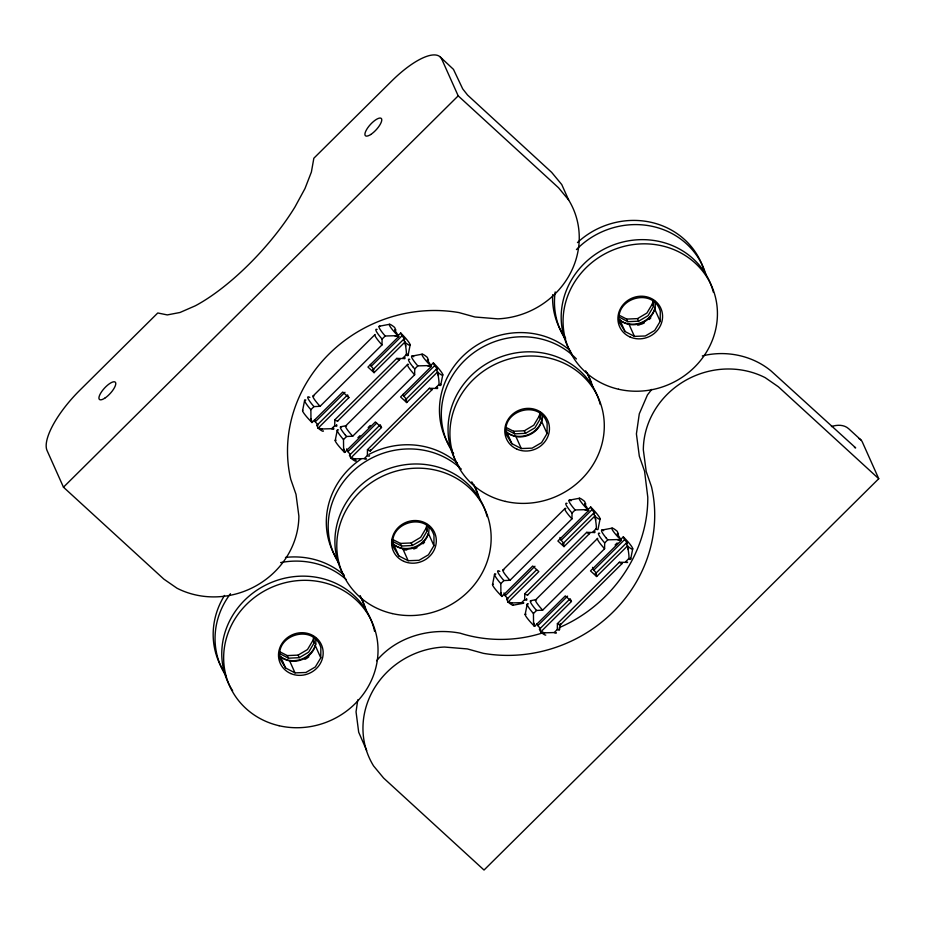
<?xml version="1.0" encoding="UTF-8"?>
<svg xmlns="http://www.w3.org/2000/svg" width="925" height="925" viewBox="0 0 925 925"><rect width="100%" height="100%" fill="white"/><g stroke="black" fill="none" stroke-linecap="round" stroke-linejoin="round"><path stroke-width="1.39" d="M285.64 668.023L280.333 659.433C273.719 634.932 313.54 623.08 320.859 647.569L320.778 657.86L315.298 666.983L305.863 672.487L295.017 672.88L285.64 668.023L280.379 656.288C293.884 668.578 318.847 656.368 315.552 637.845M398.779 555.867L393.472 547.265C386.858 522.764 426.679 510.912 433.998 535.402L433.917 545.692L428.437 554.815L419.002 560.319L408.156 560.712L398.779 555.867L393.518 544.12C407.023 556.411 431.987 544.201 428.691 525.678M511.907 443.699L506.599 435.097C499.997 410.596 539.818 398.744 547.126 423.234L547.057 433.524L541.564 442.647L532.141 448.151L521.284 448.544L511.907 443.699L506.657 431.952C520.162 444.243 545.126 432.033 541.83 413.51M625.046 331.532L619.738 322.929C613.136 298.428 652.957 286.577 660.265 311.066L660.196 321.357L654.703 330.479L645.28 335.983L634.423 336.376L625.046 331.532L619.796 319.784C633.301 332.075 658.265 319.865 654.969 301.342M374.07 372.671L372.821 369.873L403.578 339.382L404.826 342.169L374.07 372.671L367.953 367.063L398.71 336.573L394.674 335.74L385.193 336.006L382.094 339.07L382.013 344.898L320.073 406.306L313.968 406.618L310.869 409.694L310.962 418.724L312.002 422.54L342.759 392.038L348.875 397.646L318.119 428.136L319.981 429.605A14.673 1.977 45.2 0 0 323.438 430.9M318.235 428.252L322.154 428.969L331.636 428.703L334.734 425.639L334.815 419.811L396.756 358.403L403.751 358.553A20.535 2.775 45.2 0 0 404.711 357.073M406.699 402.56L405.451 399.762L436.218 369.272L437.467 372.058L406.699 402.56L400.583 396.952L431.339 366.462L427.304 365.629L417.822 365.884L414.724 368.959L414.643 374.787L352.703 436.195L346.597 436.507L343.499 439.572L343.603 448.613L344.632 452.429L375.4 421.927L381.516 427.535L350.748 458.025L352.61 459.494A14.673 1.977 45.2 0 0 355.847 459.991M350.864 458.129L354.784 458.858L364.265 458.592L367.364 455.528L367.456 449.7L429.385 388.292L436.392 388.431A20.535 2.775 45.2 0 0 437.34 386.962M402.861 358.091L405.959 355.027C407.809 354.032 402.907 333.208 405.867 345.985M435.502 387.98L438.589 384.904C440.439 383.921 435.536 363.097 438.496 375.874M564.007 546.629L562.758 543.831L593.526 513.329L594.775 516.127L564.007 546.629L557.891 541.021L588.647 510.519L584.612 509.687L575.13 509.953L572.043 513.028L571.951 518.856L510.022 580.264L503.905 580.576L500.807 583.64L500.911 592.682L501.94 596.486L532.707 565.996L538.824 571.592L508.056 602.094L509.918 603.562A14.673 1.977 45.2 0 0 513.375 604.857M508.172 602.198L512.092 602.927L521.573 602.661L524.672 599.597L524.764 593.769L586.693 532.361L593.7 532.499A20.535 2.775 45.2 0 0 594.648 531.031M596.648 576.518L595.399 573.72L626.156 543.218L627.404 546.016L596.648 576.518L590.52 570.91L621.288 540.408L617.253 539.576L607.771 539.842L604.673 542.917L604.592 548.745L542.651 610.153L536.546 610.465L533.447 613.529L533.54 622.571L534.581 626.375L565.337 595.885L571.453 601.481L540.697 631.983L542.547 633.452A14.673 1.977 45.2 0 0 545.785 635.093M540.813 632.087L544.732 632.816L554.214 632.55L557.312 629.486L557.393 623.647L619.334 562.25L626.329 562.388A20.535 2.775 45.2 0 0 627.601 562.042M592.809 532.048L595.897 528.973C597.747 527.99 592.844 507.166 595.804 519.942M625.439 561.938L628.538 558.862C630.388 557.879 625.473 537.055 628.433 549.82M357.767 699.82L356.044 711.845L358.692 732.218L366.67 750.487M302.591 410.619L304.614 400.421M335.22 440.508L337.243 430.31M408.122 355.131L410.145 344.933M440.751 385.008L442.774 374.822M492.528 584.577L494.551 574.379M525.157 614.466L527.192 604.268M559.475 629.59L560.481 624.491M600.082 518.879L598.059 529.077A20.535 2.775 45.2 0 1 596.798 529.435L595.897 528.973M630.7 558.966L632.723 548.768M313.656 636.527A21.125 19.714 -24.1 0 1 312.962 640.378L307.493 649.547L298.093 655.12L287.282 655.582L280.275 652.021M426.783 524.359A21.125 19.714 -24.1 0 1 426.101 528.21L420.632 537.379L411.232 542.952L400.421 543.414L392.246 539.263M539.923 412.192A21.125 19.714 -24.1 0 1 539.24 416.042L533.771 425.211L524.371 430.784L513.56 431.258L506.553 427.685M653.062 300.024A21.125 19.714 -24.1 0 1 652.379 303.874L646.91 313.043L637.51 318.616L626.688 319.09L619.692 315.517M313.98 638.447L314.107 642.933L308.661 652.16L299.238 657.675L288.45 658.195L280.287 653.917M427.119 526.279L427.246 530.765L421.8 539.992L412.377 545.507L401.589 546.028L392.223 541.229M540.258 414.111L540.385 418.597L534.939 427.824L525.516 433.339L514.728 433.86L506.565 429.582M653.385 301.943L653.513 306.429L648.078 315.656L638.655 321.172L627.867 321.692L619.704 317.414M376.591 660.751C396.513 636.839 430.044 627.37 460.176 633.186C486.816 641.673 516.439 641.441 542.998 632.781M651.778 389.402L647.465 394.906L639.291 413.833L636.412 433.883L639.314 456.164L644.563 471.195L647.778 497.153C648.286 553.682 610.558 605.69 559.255 627.601M63.467 487.197L458.187 95.853L441.792 59.223A58.68 19.587 -47.5 0 0 391.876 80.868L313.841 158.233L311.39 172.038L304.972 188.573L294.936 207.027A113.868 38.006 -47.5 0 1 195.302 305.805L179.993 312.488L167.275 314.916L157.77 312.974L79.735 390.338A58.68 19.587 -47.5 0 0 47.071 450.556L63.467 487.197L163.864 579.131L177.033 588.242A81.839 76.359 -24.1 0 0 298.879 516.081L296 494.32L290.751 479.289A141.328 131.859 -24.1 0 1 458.904 312.569L474.872 316.986L497.812 318.859A81.839 76.359 -24.1 0 0 568.655 199.985L561.752 184.561L551.67 172.374L467.564 95.055L462.708 88.892L453.47 69.375L440.312 57.049M313.159 395.888L375.099 334.48A17.598 2.37 45.2 0 0 381.065 343.869L382.013 344.898M397.658 336.064L400.733 333.012L402.953 335.289A14.673 1.977 45.2 0 1 406.688 343.637L404.942 342.285M317.899 425.246A7.042 0.948 45.2 0 0 316.362 423.026L315.275 421.777L345.002 392.292M373.85 369.769A7.042 0.948 45.2 0 0 372.312 367.56L371.214 366.3L401.982 335.81L400.733 333.012M322.154 428.969L318.119 428.136L316.87 425.35L347.627 394.848M337.625 421.072L399.565 359.663M407.74 364.369L345.8 425.778L340.666 426.749M357.929 437.687L359.987 435.652M368.185 427.523L370.243 425.488M430.287 365.953L433.363 362.901L435.583 365.178A14.673 1.977 45.2 0 1 439.317 373.527L437.583 372.162M349.974 454.198A7.042 0.948 45.2 0 0 348.991 452.915L347.904 451.666L376.614 423.199M405.451 399.762L406.156 400.167A7.042 0.948 45.2 0 0 404.942 397.438L403.855 396.189L434.611 365.699L433.363 362.901M354.784 458.858L350.748 458.025L349.5 455.239L380.267 424.737L381.516 427.535M370.266 450.961L432.195 389.552M503.108 569.846L565.048 508.438M587.595 510.022L590.67 506.969L592.89 509.236A14.673 1.977 45.2 0 1 599.862 518.081A14.673 1.977 45.2 0 1 596.625 517.595L594.891 516.231M507.848 599.192A7.042 0.948 45.2 0 0 506.299 596.983L505.212 595.735L534.951 566.25M563.799 543.727A7.042 0.948 45.2 0 0 562.25 541.507L561.163 540.258L591.919 509.767L590.67 506.969M512.092 602.927L508.056 602.094L506.808 599.308L536.546 569.823M527.574 595.029L589.502 533.621M615.102 544.987L617.16 542.952M620.236 539.911L623.311 536.858L625.531 539.125A14.673 1.977 45.2 0 1 632.492 547.97A14.673 1.977 45.2 0 1 629.266 547.484L627.52 546.12M570.205 598.695L539.448 629.185L540.154 629.59A7.042 0.948 45.2 0 0 538.94 626.872L537.841 625.612L567.58 596.139M596.428 573.616A7.042 0.948 45.2 0 0 594.891 571.396L593.792 570.147L624.56 539.645L623.311 536.858M560.203 624.907L622.143 563.51M878.75 478.711L484.029 870.043L383.644 778.098L373.561 765.923A81.839 76.359 -24.1 0 1 444.405 647.038L467.345 648.922L483.312 653.327A141.328 131.859 -24.1 0 0 651.466 486.619L646.217 471.588L643.326 449.816A81.839 76.359 -24.1 0 1 765.183 377.654L778.353 386.766L878.75 478.711L862.366 442.069A58.68 19.587 -47.5 0 0 858.724 438.473M831.425 426.564C837.079 424.691 843.958 424.459 848.641 428.691L860.886 439.907M379.25 326.236L389.529 324.293M411.891 356.125L422.158 354.183M569.199 500.194L579.466 498.251M601.828 530.083L612.107 528.14M530.603 600.695L535.737 599.724L597.677 538.327A17.61 2.37 45.2 0 0 603.643 547.716L604.592 548.745M513.144 605.204L523.411 603.262M702.306 355.928C725.94 350.032 752.268 355.35 771.103 370.983L855.671 447.862L854.411 447.307L855.116 447.596M394.674 335.74L398.71 336.573L396.374 332.526A7.042 0.948 45.2 0 1 395.148 329.809L395.865 330.202L394.617 327.404L392.755 325.947A14.673 1.977 45.2 0 0 389.517 325.45A14.673 1.977 45.2 0 0 396.49 334.295L398.594 336.457M427.304 365.629L431.339 366.462L429.003 362.415A7.042 0.948 45.2 0 1 427.789 359.686L428.495 360.091L427.246 357.293L425.384 355.836A14.673 1.977 45.2 0 0 422.158 355.339A14.673 1.977 45.2 0 0 429.119 364.184L431.223 366.346M584.612 509.687L588.647 510.519L586.311 506.484A7.042 0.948 45.2 0 1 585.097 503.755L585.803 504.16L584.554 501.362L582.692 499.905A14.673 1.977 45.2 0 0 586.427 508.253L588.531 510.415M617.253 539.576L621.288 540.408L618.941 536.373A7.042 0.948 45.2 0 1 617.727 533.644L618.443 534.049L617.195 531.251L615.333 529.794A14.673 1.977 45.2 0 0 619.068 538.142L621.172 540.304M544.732 632.816L540.697 631.983L539.448 629.185M413.729 356.726L412.839 356.275A20.535 2.775 45.2 0 0 416.377 364.207L417.822 365.884M405.959 355.027L406.85 355.478A20.535 2.775 45.2 0 0 407.809 354.009M438.589 384.904L439.491 385.367A20.535 2.775 45.2 0 0 440.439 383.898M571.037 500.795L570.147 500.344A20.535 2.775 45.2 0 0 573.697 508.276L575.13 509.953M603.667 530.684L602.776 530.233A20.535 2.775 45.2 0 0 606.326 538.165M628.538 558.862L629.428 559.324A20.535 2.775 45.2 0 0 630.376 557.856M309.863 397.461L308.973 396.998A20.535 2.775 45.2 0 0 312.523 404.93L313.968 406.618M334.734 425.639L335.625 426.09A20.535 2.775 45.2 0 0 336.573 424.621M331.636 428.703L332.526 429.165A20.535 2.775 45.2 0 0 333.486 427.697M367.364 455.528L368.254 455.979A20.535 2.775 45.2 0 0 369.526 455.632M364.265 458.592L365.167 459.054A20.535 2.775 45.2 0 0 366.427 458.696M499.812 571.419L498.922 570.956A20.535 2.775 45.2 0 0 502.46 578.888L503.905 580.576M524.672 599.597L525.562 600.048A20.535 2.775 45.2 0 0 526.522 598.579M521.573 602.661L522.475 603.123A20.535 2.775 45.2 0 0 523.735 602.765M557.312 629.486L558.203 629.937A20.535 2.775 45.2 0 0 559.151 628.468M554.214 632.55L555.104 633.012A20.535 2.775 45.2 0 0 556.376 632.654M403.578 339.382L404.294 339.776A7.042 0.948 45.2 0 0 403.069 337.058L401.982 335.81M436.218 369.272L436.924 369.665A7.042 0.948 45.2 0 0 435.71 366.947L434.611 365.699M372.821 369.873L373.527 370.278M593.526 513.329L594.232 513.733A7.042 0.948 45.2 0 0 593.018 511.016L591.919 509.767M626.156 543.218L626.861 543.623A7.042 0.948 45.2 0 0 625.647 540.894L624.56 539.645M562.758 543.831L563.475 544.235A7.042 0.948 45.2 0 0 563.88 544.224M595.399 573.72L596.105 574.124M316.87 425.35L317.576 425.743M349.5 455.239L350.217 455.632M506.808 599.308L507.524 599.701M396.756 358.403L397.449 358.865A17.598 2.37 45.2 0 0 399.843 359.235M429.385 388.292L430.079 388.754A17.598 2.37 45.2 0 0 432.472 389.124M586.693 532.361L587.387 532.823A17.61 2.37 45.2 0 0 589.78 533.193M619.334 562.25L620.028 562.712A17.61 2.37 45.2 0 0 622.421 563.082M334.815 419.811L335.509 420.274A17.598 2.37 45.2 0 0 337.903 420.644M367.456 449.7L368.138 450.163A17.598 2.37 45.2 0 0 370.266 449.573M524.764 593.769L525.446 594.232A17.61 2.37 45.2 0 0 527.851 594.602M557.393 623.647L558.087 624.121A17.61 2.37 45.2 0 0 560.215 623.531M458.187 95.853L558.573 187.798L568.655 199.985M534.453 626.271L532.349 624.109A14.673 1.977 45.2 0 1 526.071 614.212M501.824 596.382L499.72 594.22A14.673 1.977 45.2 0 1 493.43 584.322M343.603 448.613L344.632 452.429L342.412 450.151A14.673 1.977 45.2 0 1 336.122 440.254M311.887 422.436L309.783 420.262A14.673 1.977 45.2 0 1 302.81 410.261M571.951 518.856L571.014 517.827A17.61 2.37 45.2 0 1 565.857 508.565M414.643 374.787L413.706 373.758A17.598 2.37 45.2 0 1 408.549 364.496M542.651 610.153L541.703 609.124A17.61 2.37 45.2 0 1 536.546 599.851M510.022 580.264L509.074 579.235A17.61 2.37 45.2 0 1 503.917 569.962M352.703 436.195L351.766 435.166A17.598 2.37 45.2 0 1 346.609 425.905M320.073 406.306L319.137 405.277A17.598 2.37 45.2 0 1 313.98 396.016M606.326 538.165L607.771 539.842M604.673 542.917L603.227 541.229A20.535 2.775 45.2 0 1 599.678 533.297M572.043 513.028L570.598 511.34A20.535 2.775 45.2 0 1 567.048 503.408M413.29 367.283L414.724 368.959M385.193 336.006L383.748 334.318A20.535 2.775 45.2 0 1 380.198 326.386M382.094 339.07L380.649 337.394A20.535 2.775 45.2 0 1 377.099 329.45M536.546 610.465L535.101 608.777A20.535 2.775 45.2 0 1 531.551 600.845M533.447 613.529L532.002 611.853A20.535 2.775 45.2 0 1 528.452 603.921M500.807 583.64L499.373 581.964A20.535 2.775 45.2 0 1 495.823 574.032M345.152 434.819L346.597 436.507M343.499 439.572L342.065 437.895A20.535 2.775 45.2 0 1 338.504 429.952M310.869 409.694L309.424 408.006A20.535 2.775 45.2 0 1 305.874 400.074M652.379 303.874L653.513 306.429M654.808 309.32L660.196 321.357M637.51 318.616L638.655 321.172M626.688 319.09L627.867 321.692M629.104 324.478L634.423 336.376M539.24 416.042L540.385 418.597M541.668 421.488L547.057 433.524M592.543 567.349L593.792 570.147M524.371 430.784L525.516 433.339M513.56 431.258L514.728 433.86M515.965 436.646L521.284 448.544M559.914 537.471L561.163 540.258M570.621 599.62L571.453 601.481M537.009 623.751L537.841 625.612M533.737 624.514L534.581 626.375L533.54 622.571M503.963 592.937L505.212 595.735M403.022 394.328L403.855 396.189M370.382 364.438L371.214 366.3M426.101 528.21L427.246 530.765M428.541 533.656L433.917 545.692M348.043 395.784L348.875 397.646M411.232 542.952L412.377 545.507M400.421 543.414L401.589 546.028M402.826 548.814L408.156 560.712M392.397 544.883L393.472 547.265M346.655 448.868L347.904 451.666M343.383 449.631L344.632 452.429M314.442 419.915L315.275 421.777M312.962 640.378L314.107 642.933M315.402 645.823L320.778 657.86M298.093 655.12L299.238 657.675M287.282 655.582L288.45 658.195M289.687 660.982L295.017 672.88M500.911 592.682L501.94 596.486M310.962 418.724L312.002 422.54M232.637 690.79A78.035 72.809 -24.1 0 1 271.106 582.577A78.035 72.809 -24.1 0 1 374.602 631.417M225.827 675.62A78.035 72.809 -24.1 0 1 230.464 593.723M280.61 562.608A78.035 72.809 -24.1 0 1 346.193 579.501M360.056 596.301A78.035 72.809 -24.1 0 1 366.566 611.275M360.149 595.712A78.035 72.809 -24.1 0 1 365.41 609.702M223.954 671.434A78.035 72.809 -24.1 0 1 224.521 595.446M285.467 557.405A78.035 72.809 -24.1 0 1 344.32 575.315M315.83 643.95A22.593 21.078 -24.1 0 1 281.998 657.779M308.881 656.773A22.593 21.078 -24.1 0 1 304.949 659.375M572.055 354.287A78.035 72.809 -24.1 0 1 609.193 246.64A78.035 72.809 -24.1 0 1 713.383 292.277M565.244 339.117A78.035 72.809 -24.1 0 1 555.197 291.93M576.437 249.577A78.035 72.809 -24.1 0 1 705.972 274.771M577.454 242.581A78.035 72.809 -24.1 0 1 704.827 273.199M565.672 338.284A78.035 72.809 -24.1 0 1 552.653 294.659M655.235 307.447A22.593 21.078 -24.1 0 1 622.398 321.819M621.403 321.287A22.593 21.078 -24.1 0 1 619.519 320.05M650.853 317.853A22.593 21.078 -24.1 0 1 649.188 319.518M644.367 322.871A22.593 21.078 -24.1 0 1 641.106 324.293M639.984 324.663A22.593 21.078 -24.1 0 1 637.695 325.218M458.916 466.454A78.035 72.809 -24.1 0 1 496.054 358.808A78.035 72.809 -24.1 0 1 600.244 404.445M453.608 453.528A78.035 72.809 -24.1 0 1 471.958 354.055A78.035 72.809 -24.1 0 1 576.425 358.946M585.629 370.809A78.035 72.809 -24.1 0 1 592.832 386.939M451.735 449.342A78.035 72.809 -24.1 0 1 467.83 351.673A78.035 72.809 -24.1 0 1 570.586 350.98M587.028 372.602A78.035 72.809 -24.1 0 1 590.959 382.753M542.605 417.418A22.593 21.078 -24.1 0 1 508.264 433.455M413.29 367.271A20.535 2.775 45.2 0 1 409.74 359.339M345.152 434.819A20.535 2.775 45.2 0 1 341.603 426.887M344.354 576.321A78.035 72.809 -24.1 0 1 384.245 470.409A78.035 72.809 -24.1 0 1 487.105 516.613M338.966 563.452A78.035 72.809 -24.1 0 1 358.819 466.223A78.035 72.809 -24.1 0 1 461.344 469.183M471.773 481.833A78.035 72.809 -24.1 0 1 479.693 499.107M473.889 484.769A78.035 72.809 -24.1 0 1 478.549 497.534M337.093 559.267A78.035 72.809 -24.1 0 1 360.738 459.286M368.855 454.395A78.035 72.809 -24.1 0 1 457.459 463.147M428.622 532.869A22.593 21.078 -24.1 0 1 392.362 543.703M424.575 542.189A22.593 21.078 -24.1 0 1 422.91 543.842M417.025 547.727A22.593 21.078 -24.1 0 1 413.718 548.999M406.757 549.993A22.593 21.078 -24.1 0 1 404.433 549.866M370.705 134.518A11.736 3.92 -47.5 0 0 381.597 118.897A11.736 3.92 -47.5 0 0 367.711 127.847A11.736 3.92 -47.5 0 0 370.705 134.518M104.71 398.236A11.736 3.92 -47.5 0 0 115.602 382.615A11.736 3.92 -47.5 0 0 101.727 391.553A11.736 3.92 -47.5 0 0 104.71 398.236M279.107 725.732A78.035 72.809 -24.1 0 0 375.851 632.954A78.035 72.809 -24.1 0 0 247.553 603.401A78.035 72.809 -24.1 0 0 279.107 725.732M290.728 673.539A22.593 21.078 -24.1 0 0 323.149 651.778A22.593 21.078 -24.1 0 0 288.623 636.793A22.593 21.078 -24.1 0 0 290.728 673.539M618.513 389.228A78.035 72.809 -24.1 0 0 715.256 296.462A78.035 72.809 -24.1 0 0 586.97 266.897A78.035 72.809 -24.1 0 0 618.513 389.228M630.145 337.035A22.593 21.078 -24.1 0 0 662.554 315.275A22.593 21.078 -24.1 0 0 628.04 300.29A22.593 21.078 -24.1 0 0 630.145 337.035M505.374 501.396A78.035 72.809 -24.1 0 0 602.117 408.63A78.035 72.809 -24.1 0 0 473.831 379.065A78.035 72.809 -24.1 0 0 505.374 501.396M517.006 449.203A22.593 21.078 -24.1 0 0 549.427 427.442A22.593 21.078 -24.1 0 0 514.901 412.458A22.593 21.078 -24.1 0 0 517.006 449.203M392.235 613.564A78.035 72.809 -24.1 0 0 488.978 520.798A78.035 72.809 -24.1 0 0 360.692 491.233A78.035 72.809 -24.1 0 0 392.235 613.564M403.867 561.371A22.593 21.078 -24.1 0 0 436.288 539.61A22.593 21.078 -24.1 0 0 401.762 524.625A22.593 21.078 -24.1 0 0 403.867 561.371"/></g></svg>
